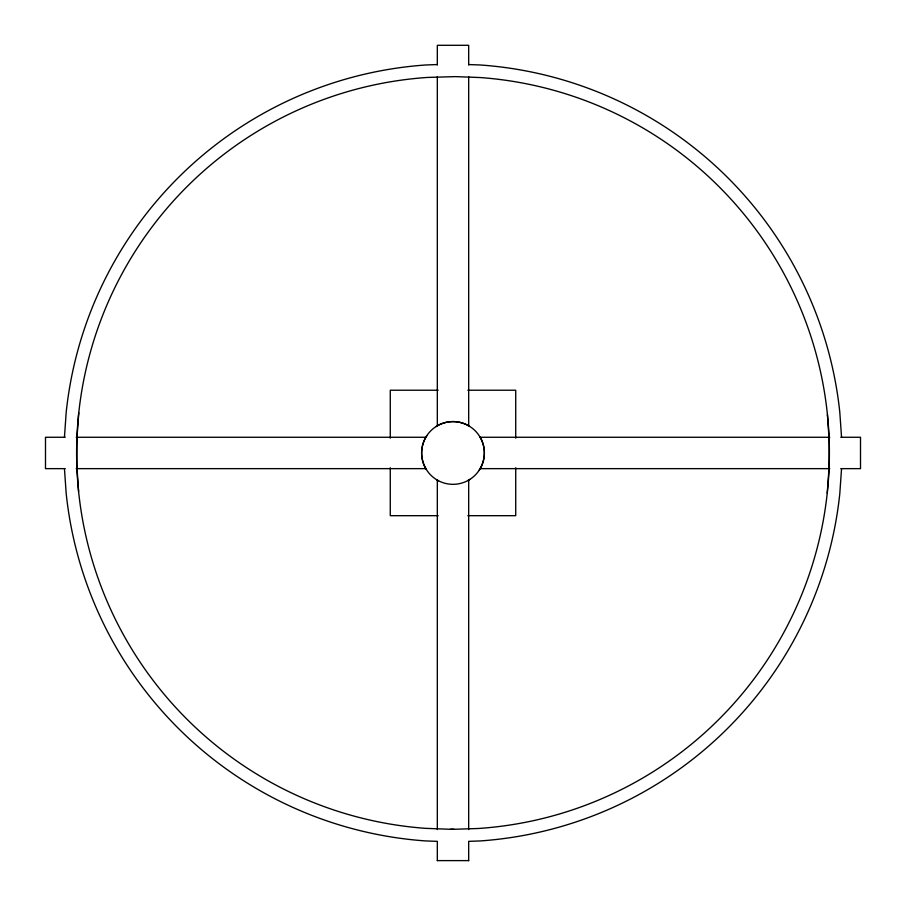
<?xml version="1.0" encoding="UTF-8"?>
<svg xmlns="http://www.w3.org/2000/svg" width="906" height="906" viewBox="0 0 906 906"><rect width="100%" height="100%" fill="white"/><g stroke="black" fill="none" stroke-linecap="round" stroke-linejoin="round"><path stroke-width="1.36" d="M64.451 437.27L66.195 412.298A388.934 388.934 0 0 1 425.865 64.972L437.315 64.564M841.549 468.64L839.805 493.611A388.934 388.934 0 0 1 480.135 840.949L468.685 841.346L468.685 860.7M78.765 412.762L76.874 438.968L76.806 465.242L78.584 491.448M827.235 493.147L829.126 466.941L829.194 440.678L827.416 414.461M426.828 435.661L425.695 437.53A31.291 31.2 -90 0 0 424.937 466.975L425.99 468.889M479.172 470.248L480.305 468.379A31.314 31.246 -90 0 0 483.838 447.224L483.362 445.084A31.325 31.268 90 0 0 481.063 438.946L480.01 437.02M436.126 426.511L438.017 425.401A31.291 31.212 0 0 1 467.462 425.129L469.376 426.205M467.983 480.508L469.874 479.399M452.264 829.341L478.402 828.492A376.386 376.386 0 0 0 829.386 453.815A376.386 376.386 0 0 0 480.112 77.542L455.503 76.625L427.598 77.429A376.386 376.386 0 0 0 76.614 452.105A376.386 376.386 0 0 0 425.888 828.367L452.037 829.341M438.198 390.226L390.271 390.226L390.271 438.153M467.802 390.226L515.729 390.226L515.729 438.153M65.198 437.27L45.493 437.27L45.493 468.64L65.198 468.64M76.217 437.27L425.843 437.27M480.157 437.27L829.783 437.27M840.802 437.27L860.507 437.27L860.507 468.64L840.802 468.64M76.217 468.64L425.843 468.64M480.157 468.64L829.783 468.64M438.198 515.684L390.271 515.684L390.271 467.756M467.802 515.684L515.729 515.684L515.729 467.756M450.497 829.284L454.031 829.284M437.315 860.609L468.685 860.609M468.685 64.564L480.135 64.972A388.934 388.934 0 0 1 839.805 412.298L841.549 437.27M436.624 479.716A31.37 31.37 0 0 0 484.359 453.759A31.37 31.37 0 0 0 438.017 425.401A31.37 31.37 0 0 0 436.624 479.716L438.538 480.792M64.451 468.64L66.195 493.611A388.934 388.934 0 0 0 425.865 840.949L437.315 841.346L437.315 860.7M468.685 65.017L468.685 45.3L437.315 45.3L437.315 65.017M468.685 76.534L468.685 425.809M468.685 480.101L468.685 829.568M437.315 76.534L437.315 425.809M437.315 480.101L437.315 829.568"/></g></svg>
